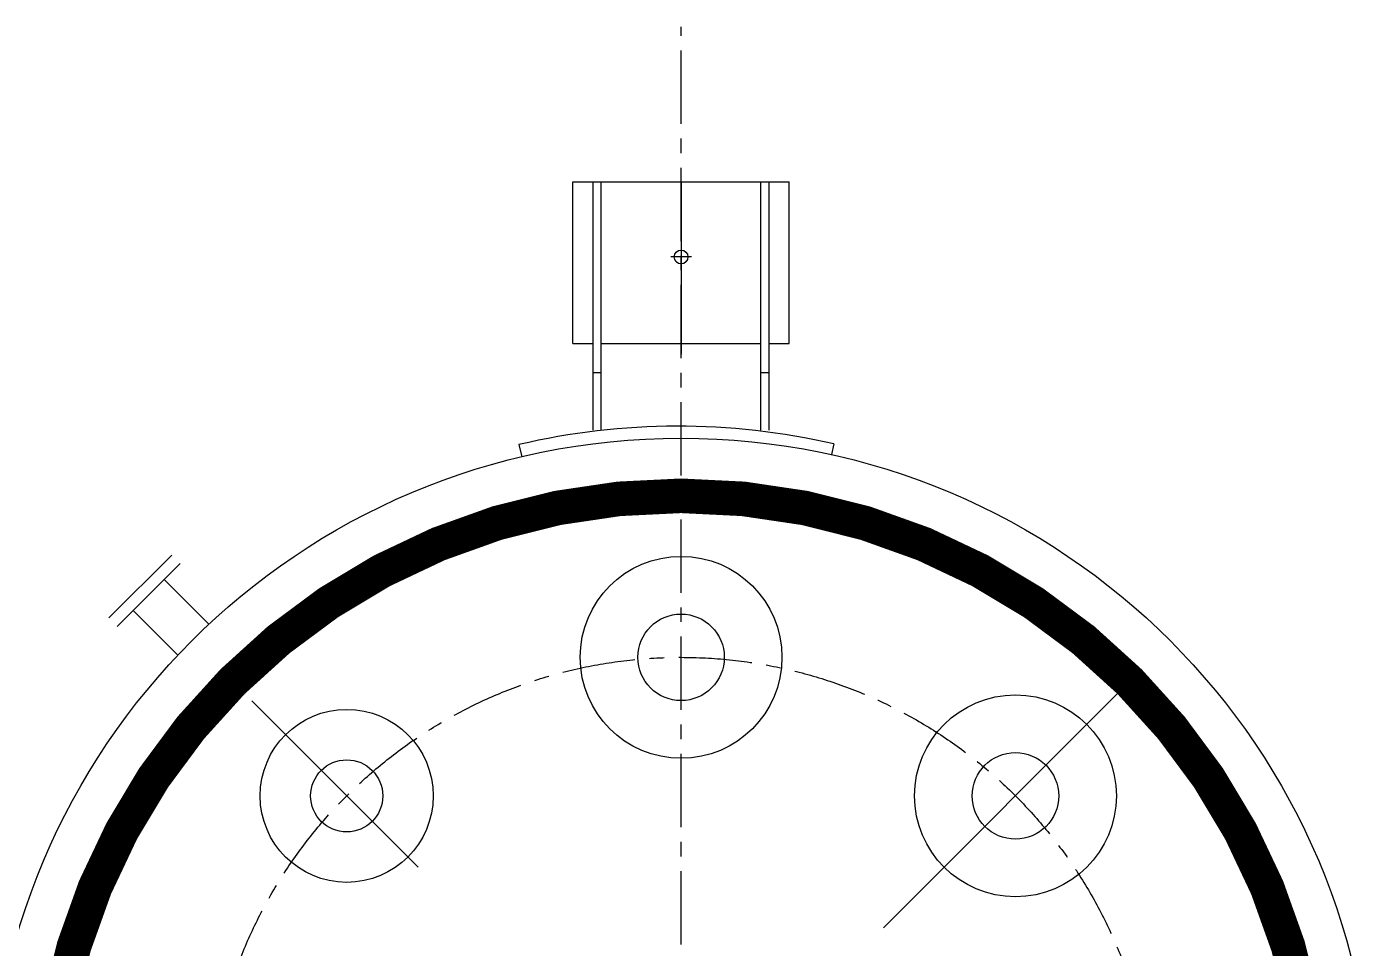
# Model space of a CAD drawing. Header units: millimetres. Extents: x -10878 to 64959, y -43701 to 1476.
# Drawn here: x 38023 to 40357, y -23000 to -21404 of the extents above; entities that cross this region are included whole.
import ezdxf

# ---------------------------------------------------------------- set-up
doc = ezdxf.new("R2010")
doc.units = ezdxf.units.MM
doc.linetypes.add('CENTERX2', pattern=[101.6, 63.5, -12.7, 12.7, -12.7])
doc.layers.add('0DataFlow-GsBzCenterLine', color=1, linetype='CENTERX2')

msp = doc.modelspace()

# ---------------------------------------------------------------- linework, layer by layer
for p, q in [((38969.79, -21672.47), (39344.79, -21672.47)), ((38969.79, -21952.47), (38969.79, -21672.47)), ((39004.79, -22102.47), (39004.79, -21672.47)), ((39018.79, -22102.47), (39018.79, -21672.47)), ((39157.29, -21672.47), (39157.29, -21970.84)), ((39295.79, -22102.47), (39295.79, -21672.47)), ((39309.79, -22102.47), (39309.79, -21672.47)), ((39344.79, -21952.47), (39344.79, -21672.47)), ((39175.5, -21802.47), (39139.42, -21802.47)), ((38969.79, -21952.47), (39004.79, -21952.47)), ((39018.79, -21952.47), (39295.79, -21952.47)), ((39309.79, -21952.47), (39344.79, -21952.47)), ((39004.79, -22002.47), (39018.79, -22002.47)), ((39295.79, -22002.47), (39309.79, -22002.47)), ((38876.21, -22127.72), (38881.17, -22148.67)), ((39422.23, -22126.58), (39418.1, -22145.15)), ((38164.9, -22428.25), (38273.93, -22319.23)), ((38179.4, -22442.75), (38288.43, -22333.72)), ((38338.56, -22439.15), (38260.78, -22361.37)), ((38284.82, -22492.89), (38207.04, -22415.11)), ((39935.11, -22538.65), (39508.22, -22965.53)), ((38412.94, -22572.11), (38701.21, -22860.38))]:
    msp.add_line(p, q)
at = {"const_width": 60}
msp.add_lwpolyline([(40257.29, -23316.47, 1), (38057.29, -23316.47, 1)], format="xyb", close=True, dxfattribs=at)
for centre, radius in [((39157.29, -21802.47), 12), ((39157.29, -23316.47), 1200), ((39157.29, -22496.47), 175), ((39157.29, -22496.47), 75), ((39737.12, -22736.64), 175), ((38577.46, -22736.64), 150), ((39737.12, -22736.64), 75), ((38577.46, -22736.64), 62.5)]:
    msp.add_circle(centre, radius)
msp.add_arc((39151.67, -23299.42), 1203.64, 77.00965, 103.22955)
at = {"layer": '0DataFlow-GsBzCenterLine', "linetype": 'CENTERX2', "ltscale": 2}
msp.add_line((39157.29, -25229.22), (39157.29, -21403.71), dxfattribs=at)
msp.add_circle((39157.29, -23316.47), 820, dxfattribs=at)

doc.saveas('drawing.dxf')
